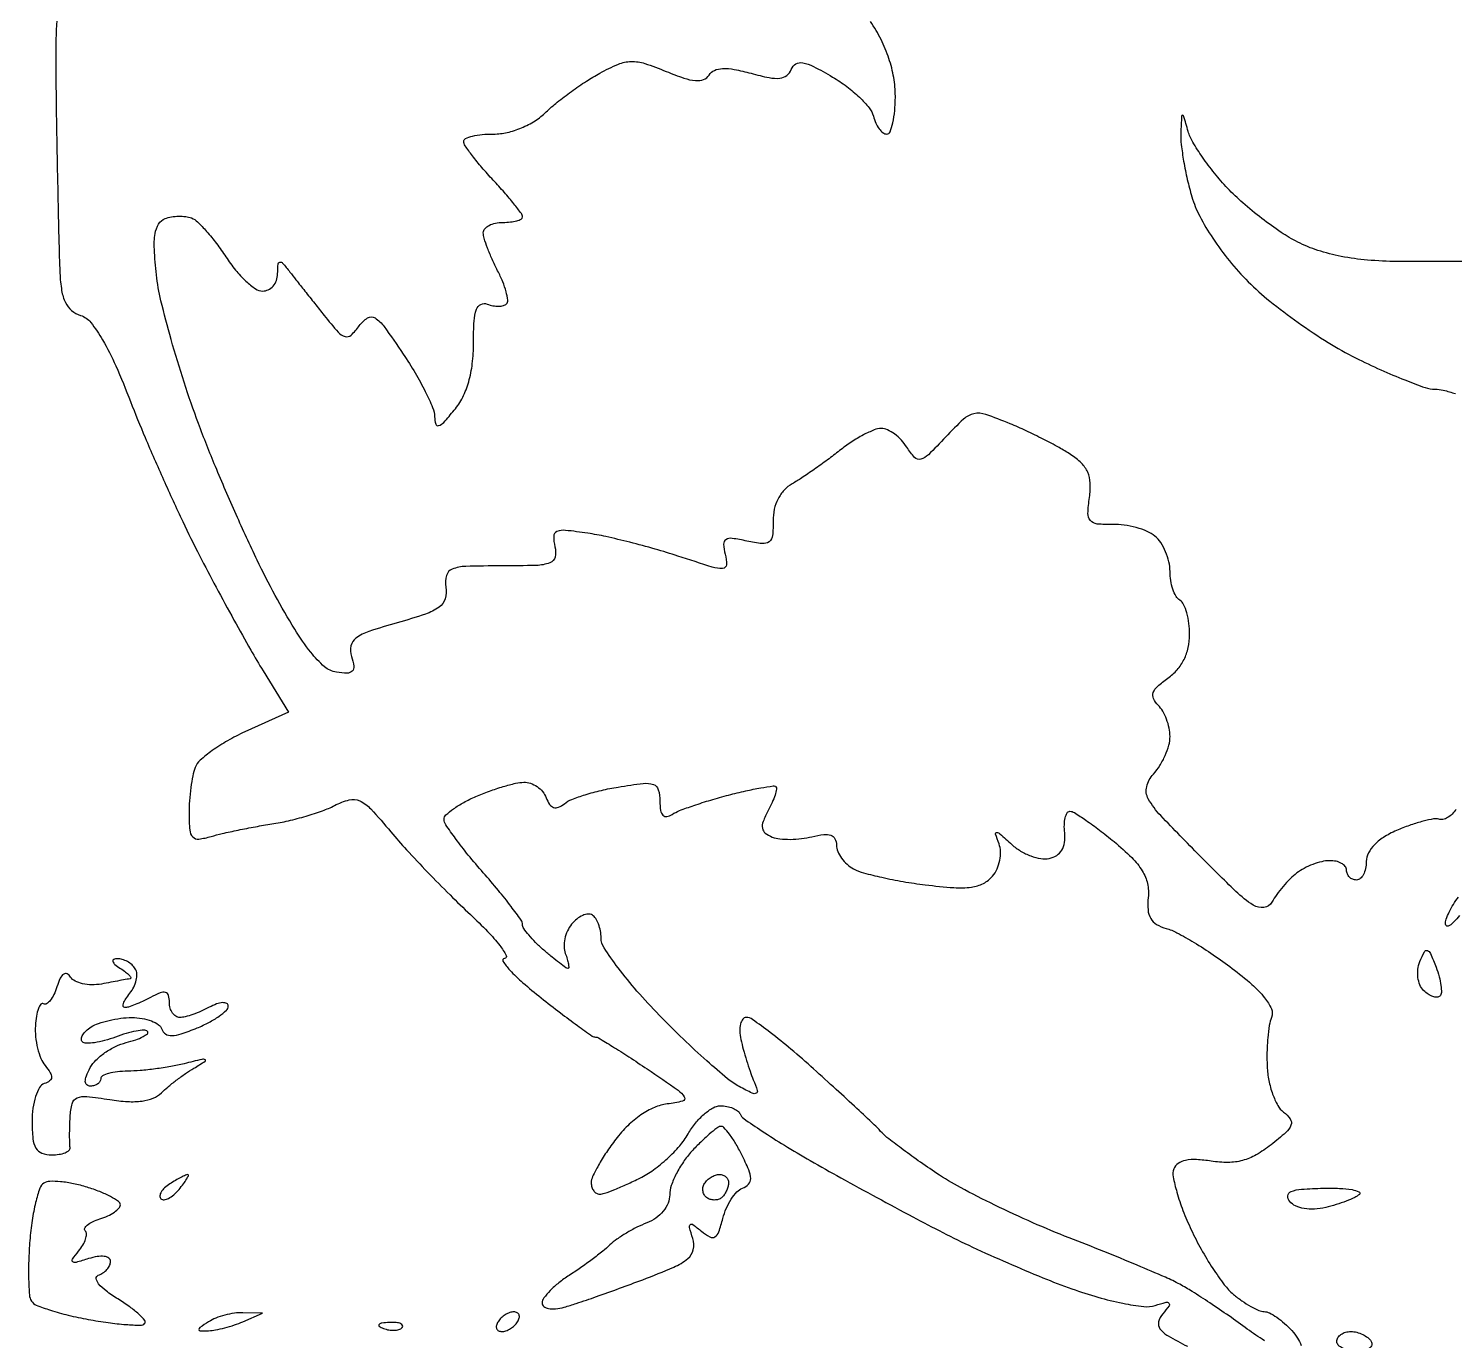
# Model space of a CAD drawing. Extents: x 0 to 102, y 0 to 135.
# Drawn here: x 34.99 to 47.29, y 86.38 to 97.69 of the extents above; entities that cross this region are included whole.
import ezdxf

# ---------------------------------------------------------------- set-up
doc = ezdxf.new("R2010")
doc.units = 0
doc.header["$MEASUREMENT"] = 0

msp = doc.modelspace()

# ---------------------------------------------------------------- linework, layer by layer
for points in [[(35.248588, 97.880032, 0.028237), (35.229557, 97.560585, 0.004823), (35.233578, 96.9516, 0.000742), (35.241162, 96.523886, 0.000838), (35.249743, 96.113223, 0.000764), (35.258159, 95.764028, 0.004596), (35.26448, 95.582551, 0.028688), (35.279708, 95.432847, 0.074439), (35.312423, 95.329773, 0.103519), (35.36578, 95.26134, 0.099052), (35.442898, 95.218729, -0.150143), (35.530991, 95.157761, -0.035366), (35.632782, 95.007897, -0.027595), (35.74617, 94.7851, -0.011882), (35.873524, 94.476884, 0.008336), (35.999175, 94.166569, 0.005006), (36.158121, 93.802283, 0.005012), (36.323518, 93.443026, 0.00871), (36.468936, 93.148706, 0.003783), (36.611102, 92.878202, 0.003173), (36.765841, 92.593468, 0.003201), (36.910549, 92.335097, 0.008797), (37.016996, 92.1553), (37.235571, 91.8005), (36.859071, 91.628984, 0.022633), (36.711107, 91.553317, 0.02615), (36.577809, 91.467827, 0.026572), (36.474121, 91.384716, 0.119456), (36.430285, 91.321215, 0.042941), (36.41015, 91.251344, 0.015622), (36.393359, 91.149566, 0.015357), (36.381837, 91.036505, 0.017712), (36.378, 90.928214, 0.020286), (36.383887, 90.783163, 0.17143), (36.41017, 90.724419, 0.238219), (36.462355, 90.705793, 0.041025), (36.56835, 90.728042, -0.015678), (36.664229, 90.753297, -0.005807), (36.800652, 90.783029, -0.005748), (36.950357, 90.812049, -0.006899), (37.091865, 90.835783, 0.018827), (37.234606, 90.86324, 0.014492), (37.388067, 90.903516, 0.01472), (37.529482, 90.949609, 0.033527), (37.632365, 90.994514, -0.056569), (37.759914, 91.043336, -0.17382), (37.850609, 91.035, -0.098255), (37.946012, 90.965186, -0.011794), (38.118872, 90.767934, 0.01182), (38.254698, 90.612959, 0.005701), (38.435548, 90.420643, 0.00565), (38.628729, 90.224341, 0.008069), (38.80489, 90.054894, -0.01305), (38.953196, 89.909368, -0.027354), (39.058983, 89.7873, -0.042506), (39.114185, 89.702008, -0.566023), (39.098572, 89.676, 0.595147), (39.085536, 89.651973, 0.04326), (39.144405, 89.576595, 0.026023), (39.256971, 89.467607, 0.012081), (39.413514, 89.3376, 0.004302), (39.580521, 89.207908, 0.006576), (39.727777, 89.098605, 0.002725), (39.854928, 89.007844, 0.15484), (39.88217, 88.9992, -0.135844), (39.909694, 88.991582, -0.002935), (40.030096, 88.918433, -0.006515), (40.17025, 88.829617, -0.004324), (40.328809, 88.72425, -0.003456), (40.5959, 88.540707, -0.110454), (40.649118, 88.482632, -0.49827), (40.633643, 88.446308, -0.032251), (40.502271, 88.422533, 0.074127), (40.391778, 88.392838, 0.04749), (40.275318, 88.328391, 0.043117), (40.161324, 88.234972, 0.036638), (40.058121, 88.118447, 0.015602), (39.977136, 88.005105, 0.018933), (39.908734, 87.893873, 0.017796), (39.858734, 87.797333, 0.111028), (39.8466, 87.743365, 0.071571), (39.851975, 87.706004, 0.086803), (39.867633, 87.674318, 0.100362), (39.890897, 87.653136, 0.135457), (39.918202, 87.6456, 0.084429), (39.96072, 87.652831, 0.010139), (40.050226, 87.686235, 0.011838), (40.155678, 87.730962, 0.009479), (40.267098, 87.783932, 0.041598), (40.383337, 87.854543, 0.028198), (40.503344, 87.952668, 0.028465), (40.609236, 88.061419, 0.049542), (40.681946, 88.164097, -0.040422), (40.744999, 88.256667, -0.044027), (40.820512, 88.335049, -0.048625), (40.896689, 88.389302, -0.130204), (40.9605, 88.406465, -0.046578), (41.016529, 88.401449, -0.052456), (41.068365, 88.386138, -0.059618), (41.108732, 88.363499, -0.140924), (41.1297, 88.336515, 0.146655), (41.161314, 88.29676, 0.005593), (41.31941, 88.189397, 0.009622), (41.512401, 88.066746, 0.006588), (41.735921, 87.934665, 0.003594), (41.998131, 87.786841, 0.002191), (42.309847, 87.615828, 0.002195), (42.620322, 87.449022, 0.003887), (42.878021, 87.314584, 0.009523), (43.133894, 87.189711, 0.005957), (43.437834, 87.052859, 0.005978), (43.740572, 86.92515, 0.010828), (43.991656, 86.829037, 0.016497), (44.216433, 86.756802, 0.020294), (44.430561, 86.704998, 0.019903), (44.611319, 86.676387, 0.106529), (44.710093, 86.685806, -0.010973), (44.803662, 86.713259, -0.278327), (44.828218, 86.706212, -0.360143), (44.829499, 86.683781, -0.014603), (44.775782, 86.615068, 0.110577), (44.739544, 86.544162, 0.228369), (44.751431, 86.484549, 0.10112), (44.821143, 86.422991, 0.014875), (44.987945, 86.333577, 0.060414)], [(47.304647, 90.961684, -0.055869), (47.271758, 90.921364, -0.062605), (47.231892, 90.891065, -0.071701), (47.191411, 90.874817, -0.137891), (47.156747, 90.87605, 0.122147), (47.111176, 90.879084, 0.018733), (47.021707, 90.859635, 0.01999), (46.915854, 90.827875, 0.016155), (46.80495, 90.785652, 0.037462), (46.689921, 90.72708, 0.059483), (46.603039, 90.658996, 0.074004), (46.548586, 90.585791, 0.123575), (46.53, 90.511736, -0.051258), (46.523749, 90.450922, -0.071193), (46.505149, 90.399488, -0.091251), (46.477691, 90.364911, -0.181365), (46.4454, 90.3528, -0.099038), (46.413113, 90.359259, -0.097945), (46.385651, 90.377651, -0.097945), (46.367259, 90.405113, -0.099038), (46.3608, 90.4374, 0.17212), (46.349426, 90.469463, 0.096209), (46.31731, 90.496358, 0.075812), (46.269386, 90.51407, 0.055266), (46.21275, 90.519309, 0.054389), (46.146403, 90.510848, 0.03109), (46.069109, 90.487136, 0.030712), (45.993424, 90.453225, 0.04414), (45.931659, 90.413559, 0.031728), (45.874782, 90.36342, 0.01917), (45.813761, 90.297458, 0.019168), (45.75796, 90.227002, 0.031672), (45.717127, 90.163043, -0.237949), (45.647703, 90.115677, -0.177076), (45.555697, 90.136155, -0.049558), (45.405027, 90.255172, -0.005567), (45.094137, 90.561942, -0.004839), (44.75806, 90.907661, -0.061619), (44.650344, 91.05279, -0.193971), (44.636535, 91.156614, -0.121749), (44.695318, 91.265961, 0.045357), (44.749935, 91.33857, 0.034996), (44.796087, 91.426298, 0.035948), (44.827753, 91.515118, 0.067754), (44.838, 91.590391, 0.052508), (44.830486, 91.661746, 0.038392), (44.807948, 91.738224, 0.039086), (44.774896, 91.808165, 0.066549), (44.735696, 91.859464, -0.086186), (44.695579, 91.916443, -0.199977), (44.693181, 91.967683, -0.126255), (44.730255, 92.02197, -0.027365), (44.820296, 92.092681, 0.062188), (44.899443, 92.164261, 0.062303), (44.958503, 92.253061, 0.060879), (44.994872, 92.3556, 0.054866), (45.0072, 92.467604, 0.031999), (45.00097, 92.564845, 0.037561), (44.982349, 92.655295, 0.040907), (44.955209, 92.727421, 0.144891), (44.9226, 92.7639, -0.126268), (44.890092, 92.797694, -0.046682), (44.862851, 92.858445, -0.04255), (44.844252, 92.933419, -0.039551), (44.838, 93.012334, 0.057462), (44.828429, 93.095343, 0.043565), (44.799862, 93.182515, 0.044559), (44.757898, 93.260661, 0.074187), (44.708169, 93.316232, 0.071167), (44.641602, 93.357103, 0.034647), (44.547351, 93.390365, 0.03349), (44.442641, 93.411923, 0.041152), (44.343017, 93.417291, -0.028912), (44.209371, 93.42122, -0.196246), (44.151777, 93.450821, -0.189154), (44.130162, 93.512996, -0.026611), (44.142946, 93.650782, 0.046427), (44.149447, 93.77347, 0.094331), (44.127701, 93.867212, 0.09558), (44.073288, 93.945626, 0.048612), (43.979349, 94.021038, 0.019206), (43.880566, 94.080369, 0.008185), (43.744178, 94.152434, 0.008085), (43.596034, 94.224647, 0.010519), (43.458001, 94.285685, 0.016477), (43.248303, 94.365182, 0.134123), (43.146852, 94.371557, 0.137211), (43.057313, 94.325326, 0.017527), (42.902497, 94.170823, -0.009176), (42.753627, 94.017208, -0.132064), (42.688265, 93.979773, -0.277913), (42.635426, 93.995232, -0.046477), (42.568628, 94.082894, 0.048395), (42.521175, 94.144677, 0.0468), (42.462235, 94.196958, 0.050551), (42.401218, 94.232794, 0.107923), (42.348074, 94.2444, 0.097697), (42.286482, 94.232249, 0.024355), (42.193097, 94.188485, 0.023957), (42.089167, 94.12691, 0.022043), (41.988572, 94.05405, -0.008394), (41.884413, 93.974187, -0.006725), (41.7697, 93.891615, -0.006804), (41.661511, 93.8181, -0.017125), (41.580231, 93.76838, 0.076837), (41.510787, 93.713576, 0.068468), (41.457891, 93.638309, 0.065033), (41.425254, 93.547775, 0.058046), (41.415257, 93.448272, -0.029388), (41.409816, 93.321619, -0.205904), (41.380418, 93.268795, -0.194674), (41.320718, 93.252125, -0.025997), (41.189145, 93.273928, 0.018509), (41.061932, 93.296971, 0.173521), (41.008276, 93.286013, 0.280608), (40.988134, 93.247189, 0.04684), (41.002294, 93.160634, -0.075003), (41.011887, 93.070521, -0.390317), (40.979498, 93.038296, -0.085281), (40.89058, 93.050061, -0.003795), (40.593906, 93.144863, 0.009789), (40.397295, 93.205103, 0.007419), (40.179449, 93.26373, 0.007508), (39.973274, 93.312666, 0.017294), (39.816598, 93.341733, 0.01068), (39.624829, 93.366315, 0.124781), (39.550713, 93.355709, 0.301085), (39.522747, 93.314431, 0.066684), (39.533728, 93.225318, -0.122655), (39.534766, 93.136467, -0.253904), (39.489865, 93.086263, -0.079075), (39.372783, 93.064234, -0.007038), (39.071962, 93.06, 0.007155), (38.764507, 93.0556, 0.084169), (38.647559, 93.032312, 0.242147), (38.599088, 92.978273, 0.100323), (38.593432, 92.877415, -0.111911), (38.585507, 92.777216, -0.160533), (38.534139, 92.705291, -0.077318), (38.417491, 92.644868, -0.012659), (38.173671, 92.569902, 0.011474), (37.928912, 92.495281, 0.078936), (37.817504, 92.437787, 0.186247), (37.774855, 92.371039, 0.12759), (37.779718, 92.280268, -0.040351), (37.799138, 92.196066, -0.230968), (37.785633, 92.153606, -0.209883), (37.742544, 92.135636, -0.033469), (37.649347, 92.143631, -0.142553), (37.546529, 92.191494, -0.044687), (37.427986, 92.315569, -0.031611), (37.289545, 92.513611, -0.011964), (37.120868, 92.8062, -0.013268), (36.965861, 93.109473, -0.006526), (36.784073, 93.502828, -0.00647), (36.6058, 93.916482, -0.009368), (36.459969, 94.2867, -0.01049), (36.335846, 94.642648, -0.009725), (36.223408, 95.012543, -0.00976), (36.136213, 95.345499, -0.031916), (36.097089, 95.569655, -0.013125), (36.078895, 95.789039, -0.052242), (36.085353, 95.923761, -0.09809), (36.115399, 96.006629, -0.16677), (36.171338, 96.05345, -0.049865), (36.225825, 96.06834, -0.035937), (36.288608, 96.074339, -0.036527), (36.349788, 96.071303, -0.062925), (36.39915, 96.058788, -0.099225), (36.4517, 96.024972, -0.019295), (36.52998, 95.943043, -0.019813), (36.615096, 95.838732, -0.017184), (36.696028, 95.723043, 0.027864), (36.778458, 95.610408, 0.033891), (36.86806, 95.515234, 0.036122), (36.9522, 95.447806, 0.151996), (37.013278, 95.4288, 0.115971), (37.061597, 95.44016, 0.098554), (37.103142, 95.47229, 0.091389), (37.131519, 95.520308, 0.083521), (37.142091, 95.57685, -0.014491), (37.146122, 95.662288, -0.349216), (37.161343, 95.67869, -0.260343), (37.185405, 95.669671, -0.009963), (37.247841, 95.592915, 0.001163), (37.300399, 95.525926, 0.000395), (37.377072, 95.428828, 0.000393), (37.46193, 95.321711, 0.000453), (37.543054, 95.219662, 0.011218), (37.664094, 95.074491, 0.142916), (37.723239, 95.036627, 0.26852), (37.77534, 95.049328, 0.043938), (37.846491, 95.130584, -0.094339), (37.918496, 95.197838, -0.291874), (37.982059, 95.197534, -0.093955), (38.060414, 95.123042, -0.00741), (38.225387, 94.886245, -0.014919), (38.328047, 94.723887, -0.017494), (38.415215, 94.563954, -0.016612), (38.47907, 94.425019, -0.094788), (38.495815, 94.345909, 0.063585), (38.505203, 94.282311, 0.427631), (38.53043, 94.268887, 0.129493), (38.574224, 94.297374, 0.010485), (38.665015, 94.401822, 0.057653), (38.737849, 94.513134, 0.046261), (38.789894, 94.646611, 0.041096), (38.821082, 94.80273, 0.028766), (38.8314, 94.981924, -0.013424), (38.836475, 95.170913, -0.071817), (38.856615, 95.271776, -0.196051), (38.894485, 95.314292, -0.208534), (38.950029, 95.31678, 0.044488), (38.998907, 95.302858, 0.049709), (39.047675, 95.298494, 0.056049), (39.089279, 95.303599, 0.138714), (39.115855, 95.318455, 0.232531), (39.12691, 95.350892, 0.033077), (39.112902, 95.421957, 0.031984), (39.083406, 95.509585, 0.022157), (39.039526, 95.604525, -0.013768), (38.992238, 95.70249, -0.01542), (38.952286, 95.799314, -0.014831), (38.923405, 95.883401, -0.075438), (38.916, 95.932199, -0.183543), (38.928877, 95.966097, -0.090595), (38.965702, 95.994915, -0.070477), (39.020456, 96.014443, -0.050511), (39.0852, 96.021, 0.026199), (39.150036, 96.0244, 0.041414), (39.204697, 96.034773, 0.050313), (39.243311, 96.049789, 0.281981), (39.2544, 96.067888, 0.162505), (39.244746, 96.096807, 0.0074), (39.179961, 96.180422, 0.011705), (39.098083, 96.278146, 0.008059), (39.000991, 96.385138, -0.010801), (38.903894, 96.493323, -0.014944), (38.821907, 96.59472, -0.011449), (38.758976, 96.681545, -0.15065), (38.747191, 96.71895, -0.299167), (38.763123, 96.743522, -0.043122), (38.822598, 96.763762, -0.037232), (38.905732, 96.777809, -0.023244), (39.004445, 96.7824, 0.056411), (39.121808, 96.795683, 0.042805), (39.245216, 96.835345, 0.042273), (39.361847, 96.896216, 0.050738), (39.459067, 96.97275, -0.022711), (39.553494, 97.05605, -0.01255), (39.675759, 97.149454, -0.012493), (39.804677, 97.238083, -0.019604), (39.920137, 97.306994, -0.025811), (40.08065, 97.383993, -0.092688), (40.191304, 97.407673, -0.085578), (40.307696, 97.390705, -0.02007), (40.492998, 97.321876, 0.01724), (40.644769, 97.264524, 0.060892), (40.746625, 97.243326, 0.110206), (40.815815, 97.252792, 0.166957), (40.862381, 97.29094, -0.151518), (40.908325, 97.33095, -0.094082), (40.978547, 97.347253, -0.057979), (41.080164, 97.339583, -0.019564), (41.22498, 97.305634, 0.017025), (41.38032, 97.268383, 0.074912), (41.474161, 97.263521, 0.143015), (41.533389, 97.287307, 0.135419), (41.572024, 97.339677, -0.168175), (41.611525, 97.386608, -0.18236), (41.670122, 97.3971, -0.074459), (41.764104, 97.364674, -0.013043), (41.928191, 97.273544, -0.02813), (42.050221, 97.191964, -0.029903), (42.159725, 97.09873, -0.031321), (42.243371, 97.007684, -0.106567), (42.279516, 96.936193, 0.0428), (42.300422, 96.877342, 0.053798), (42.329873, 96.827577, 0.063837), (42.362921, 96.793452, 0.170096), (42.394467, 96.7824, 0.307006), (42.423475, 96.802065, 0.038608), (42.447247, 96.878337, 0.03468), (42.463796, 96.983821, 0.021575), (42.4692, 97.108994, 0.04358), (42.455235, 97.268913, 0.037116), (42.413584, 97.433123, 0.035599), (42.345841, 97.596176, 0.032835), (42.254041, 97.752643, -0.00935)], [(47.405836, 95.68255, -0.000779), (47.225617, 95.682364, -0.000839), (47.01461, 95.682829, -0.00076), (46.796556, 95.684007, -0.019653), (46.541756, 95.695793, -0.026712), (46.313826, 95.727666, -0.029727), (46.112893, 95.779355, -0.040152), (45.939528, 95.850918, -0.02986), (45.79648, 95.935011, -0.015956), (45.62987, 96.054726, -0.015832), (45.467012, 96.188219, -0.023764), (45.334572, 96.315568, -0.019162), (45.221409, 96.444814, -0.018503), (45.117079, 96.583825, -0.018787), (45.034479, 96.712902, -0.061985), (44.994483, 96.805462, 0.001593), (44.955288, 96.938135, 0.389642), (44.945423, 96.944012, 0.341779), (44.937405, 96.934613, 0.001463), (44.931033, 96.792215, 0.039306), (44.934756, 96.69104, 0.013919), (44.955453, 96.547487, 0.013716), (44.987039, 96.390425, 0.015698), (45.026009, 96.242315, 0.04805), (45.093806, 96.074859, 0.026316), (45.206464, 95.884048, 0.024768), (45.350002, 95.689435, 0.024562), (45.512459, 95.509402, 0.027631), (45.698126, 95.342472, 0.015151), (45.942271, 95.158117, 0.015062), (46.202216, 94.985445, 0.023212), (46.437763, 94.853752, 0.009664), (46.655846, 94.750001, 0.01201), (46.862651, 94.662392, 0.010365), (47.038315, 94.597081, 0.084004), (47.122715, 94.5828, -0.058916), (47.194837, 94.574272, -0.018791), (47.299088, 94.545086, -0.018462)], [(45.651797, 86.381899, -0.017653), (45.504219, 86.482562, 0.006411), (45.347005, 86.595057, 0.005697), (45.180694, 86.708076, 0.005726), (45.028732, 86.806344, 0.017469), (44.9226, 86.868193, 0.020281), (44.797657, 86.928879, 0.003474), (44.555015, 87.032797, 0.003782), (44.26816, 87.150754, 0.003367), (43.968248, 87.269097, -0.011415), (43.654573, 87.398741, -0.009433), (43.326329, 87.550722, -0.009553), (43.030443, 87.701616, -0.025059), (42.826148, 87.824301, -0.005866), (42.667086, 87.93374, -0.006929), (42.519328, 88.041074, -0.006131), (42.397153, 88.134795, -0.042834), (42.3423, 88.186125, 0.020206), (42.285801, 88.244002, 0.001809), (42.137654, 88.382964, 0.002353), (41.959517, 88.54729, 0.001835), (41.764432, 88.72425, 0.008224), (41.56908, 88.894416, 0.011848), (41.390316, 89.037931, 0.007696), (41.237587, 89.151022, 0.15676), (41.18352, 89.1684, 0.233481), (41.153368, 89.153508, 0.103973), (41.133748, 89.112485, 0.070778), (41.127725, 89.050967, 0.042485), (41.137158, 88.97805, 0.01293), (41.157755, 88.893675, 0.008394), (41.185704, 88.797235, 0.008441), (41.216183, 88.703935, 0.015838), (41.244449, 88.629808, -0.017264), (41.278911, 88.538652, -0.380095), (41.268703, 88.514477, -0.228968), (41.235377, 88.514656, -0.008961), (41.123317, 88.57207, -0.050802), (41.021706, 88.640534, -0.008513), (40.843544, 88.794121, -0.009247), (40.639792, 88.982786, -0.008087), (40.433689, 89.187346, -0.013572), (40.241242, 89.395653, -0.018103), (40.078806, 89.595499, -0.015482), (39.956925, 89.767917, -0.147142), (39.9312, 89.853441, 0.045294), (39.925645, 89.914631, 0.045585), (39.909165, 89.973685, 0.04963), (39.884967, 90.022225, 0.114395), (39.856186, 90.050776, 0.164797), (39.819772, 90.059183, 0.078756), (39.77276, 90.046832, 0.0649), (39.72273, 90.016588, 0.051224), (39.677521, 89.972246, 0.065904), (39.641525, 89.914973, 0.054317), (39.618744, 89.846448, 0.056249), (39.611828, 89.777562, 0.088753), (39.62298, 89.719377, -0.017162), (39.63991, 89.670285, -0.031115), (39.649821, 89.628993, -0.036666), (39.652827, 89.59904, -0.42207), (39.645389, 89.5914, -0.15749), (39.628436, 89.596876, -0.005691), (39.573027, 89.637805, -0.009953), (39.508274, 89.688842, -0.006762), (39.436545, 89.749373, -0.017887), (39.366797, 89.814379, -0.023135), (39.307905, 89.879065, -0.021834), (39.264686, 89.93608, -0.152403), (39.2544, 89.969041, 0.156928), (39.241958, 90.007709, 0.006573), (39.154995, 90.125543, 0.010803), (39.045658, 90.2634, 0.007413), (38.916, 90.415179, -0.009207), (38.786363, 90.56804, -0.012992), (38.677005, 90.709244, -0.009158), (38.591934, 90.829756, -0.150206), (38.5776, 90.876395, -0.209666), (38.593773, 90.913268, -0.031044), (38.658367, 90.96572, -0.030569), (38.747244, 91.0213, -0.021935), (38.85255, 91.072673, -0.015488), (38.968014, 91.118661, -0.014911), (39.087564, 91.158045, -0.015015), (39.194884, 91.18641, -0.051182), (39.266499, 91.195489, -0.089907), (39.323548, 91.186544, -0.068348), (39.380045, 91.157752, -0.067399), (39.427434, 91.114272, -0.08203), (39.45785, 91.062372, 0.055671), (39.487738, 91.004629, 0.167301), (39.522574, 90.978124, 0.182967), (39.564158, 90.979916, 0.068653), (39.614951, 91.010507, -0.07725), (39.677872, 91.04695, -0.017579), (39.794548, 91.087649, -0.017789), (39.933919, 91.125456, -0.016467), (40.07925, 91.154371, -0.010676), (40.294793, 91.185209, -0.112647), (40.382687, 91.176072, -0.247194), (40.42515, 91.131233, -0.068485), (40.4388, 91.032043, 0.035063), (40.444373, 90.952677, 0.153379), (40.46436, 90.910721, 0.256485), (40.497585, 90.899722, 0.097352), (40.54455, 90.918293, -0.05072), (40.60805, 90.950493, -0.009443), (40.731067, 90.995265, -0.010031), (40.877495, 91.042188, -0.009011), (41.031, 91.085007, -0.008015), (41.178931, 91.120891, -0.012332), (41.308096, 91.146708, -0.006764), (41.415993, 91.16402, -0.234997), (41.439704, 91.156266, -0.258452), (41.445655, 91.136126, -0.024349), (41.431546, 91.084592, -0.02635), (41.407014, 91.02108, -0.017526), (41.372606, 90.950991, 0.028313), (41.32899, 90.857077, 0.134121), (41.322449, 90.798671, 0.193836), (41.347274, 90.757073, 0.070973), (41.408241, 90.723121, 0.065699), (41.473235, 90.707546, 0.0281), (41.562647, 90.703269, 0.027208), (41.659792, 90.709376, 0.032191), (41.750289, 90.725988, -0.02963), (41.851018, 90.745012, -0.114985), (41.913784, 90.738616, -0.196481), (41.948693, 90.708089, -0.116586), (41.9616, 90.653488, 0.099854), (41.972464, 90.599631, 0.057164), (42.00509, 90.541618, 0.05383), (42.053028, 90.488486, 0.059801), (42.10965, 90.448936, 0.055937), (42.195682, 90.414723, 0.011923), (42.352195, 90.37594, 0.012328), (42.536742, 90.339605, 0.011453), (42.727434, 90.3114, 0.012778), (42.973312, 90.287131, 0.050355), (43.12524, 90.291355, 0.085127), (43.228669, 90.323153, 0.10285), (43.307949, 90.386363, 0.069226), (43.346207, 90.448139, 0.054943), (43.369912, 90.523048, 0.056278), (43.376338, 90.599121, 0.084762), (43.363324, 90.664229, -0.012409), (43.33317, 90.749043, -0.528432), (43.343054, 90.761898, -0.167266), (43.370169, 90.750802, -0.003918), (43.474465, 90.657891, 0.050635), (43.549606, 90.602599, 0.044762), (43.637427, 90.560853, 0.047292), (43.724172, 90.5378, 0.092735), (43.795355, 90.539202, 0.088007), (43.860598, 90.565276, 0.116807), (43.905509, 90.61045, 0.10461), (43.928486, 90.675107, 0.060174), (43.929547, 90.758118, -0.032406), (43.926493, 90.829725, -0.052538), (43.934211, 90.890103, -0.071613), (43.950517, 90.931517, -0.269428), (43.973722, 90.945, -0.141856), (44.012886, 90.93366, -0.009293), (44.112376, 90.868157, -0.012896), (44.229152, 90.783616, -0.00924), (44.355405, 90.683408, -0.02249), (44.50824, 90.545432, -0.060658), (44.598958, 90.430999, -0.083349), (44.642992, 90.32165, -0.080582), (44.649631, 90.202588, 0.045577), (44.648132, 90.095797, 0.11263), (44.671245, 90.021444, 0.128209), (44.72192, 89.970293, 0.068153), (44.804622, 89.935429, -0.057196), (44.897857, 89.898501, -0.013141), (45.045188, 89.8146, -0.013415), (45.210796, 89.708268, -0.012729), (45.373442, 89.5914, -0.0176), (45.543285, 89.453007, -0.043874), (45.654014, 89.337478, -0.065487), (45.711871, 89.242196, -0.202084), (45.713061, 89.1684, 0.056957), (45.69423, 89.100061, 0.016695), (45.680989, 88.991797, 0.016536), (45.674147, 88.868071, 0.017041), (45.675607, 88.7454, 0.037625), (45.690276, 88.62496, 0.03745), (45.722838, 88.507884, 0.04004), (45.767101, 88.410388, 0.104851), (45.81726, 88.352636, -0.079382), (45.874263, 88.293336, -0.248249), (45.880707, 88.240151, -0.120175), (45.837252, 88.17735, -0.014946), (45.708921, 88.070044, -0.037157), (45.581568, 87.984361, -0.063044), (45.463021, 87.935349, -0.064907), (45.338471, 87.918244, -0.041956), (45.193156, 87.929457, 0.027095), (45.066506, 87.943022, 0.064335), (44.972195, 87.935843, 0.096382), (44.907626, 87.9088, 0.155123), (44.870701, 87.862592, 0.141026), (44.864899, 87.795454, 0.02108), (44.896932, 87.662339, 0.022301), (44.949783, 87.504393, 0.017572), (45.020462, 87.338444, 0.018286), (45.106906, 87.170082, 0.017174), (45.207138, 87.004846, 0.017436), (45.306103, 86.864588, 0.055049), (45.38519, 86.781265, 0.023167), (45.457806, 86.725468, 0.024662), (45.533814, 86.677865, 0.025245), (45.602828, 86.643695, 0.095004), (45.649738, 86.633215, -0.111563), (45.695088, 86.62151, -0.0318), (45.757911, 86.583991, -0.030324), (45.825381, 86.531349, -0.028015), (45.887899, 86.469599, -0.040473), (45.938094, 86.404206, -0.067422), (45.967563, 86.341466, -0.098129)], [(47.333396, 90.047624, -0.023731), (47.286712, 89.991681, -0.067783), (47.247788, 89.959388, -0.215075), (47.224029, 89.956197, -0.331558), (47.212181, 89.9721, -0.087316), (47.21966, 90.014599, -0.025729), (47.24551, 90.07577, -0.024979), (47.282216, 90.142765, -0.024495), (47.325642, 90.20622, -0.063128)]]:
    msp.add_lwpolyline(points, format="xyb")
for points in [[(35.759657, 89.674705, 0.102799), (35.728915, 89.667903, 0.37991), (35.721432, 89.651239, 0.147021), (35.738922, 89.625455, 0.027275), (35.7858, 89.5914, -0.018271), (35.831627, 89.559352, -0.041833), (35.862997, 89.531254, -0.091308), (35.875741, 89.511574, -0.478734), (35.8704, 89.501809, 0.000854), (35.843749, 89.496985, 0.000086), (35.780185, 89.485356, 0.000108), (35.70444, 89.471468, 0.000086), (35.622686, 89.456445, -0.047601), (35.539638, 89.449221, -0.053271), (35.459902, 89.458416, -0.060501), (35.394935, 89.481552, -0.13946), (35.356984, 89.51621, 0.133748), (35.32744, 89.543806, 0.283408), (35.29738, 89.54179, 0.130857), (35.267518, 89.505703, 0.030939), (35.239058, 89.43215, -0.032808), (35.212823, 89.365092, -0.057063), (35.181501, 89.314292, -0.084944), (35.150317, 89.286114, -0.287119), (35.124059, 89.285953, 0.373809), (35.101129, 89.282197, 0.083605), (35.079531, 89.245006, 0.049563), (35.062347, 89.180482, 0.0251), (35.053019, 89.096832, 0.04103), (35.055024, 89.002095, 0.0345), (35.072227, 88.903151, 0.03588), (35.100871, 88.814601, 0.076061), (35.137619, 88.752792, -0.031263), (35.181737, 88.691738, -0.154038), (35.192424, 88.651166, -0.229013), (35.176146, 88.621254, -0.07451), (35.13015, 88.597692, 0.183528), (35.089447, 88.564257, 0.051345), (35.055464, 88.487647, 0.044508), (35.03217, 88.386313, 0.034261), (35.0244, 88.27305, 0.023613), (35.031476, 88.123298, 0.10922), (35.05793, 88.041281, 0.175693), (35.109119, 87.998743, 0.0866), (35.1936, 87.984, 0.035886), (35.257702, 87.988607, 0.059023), (35.310155, 88.002638, 0.083952), (35.343931, 88.023199, 0.258827), (35.352782, 88.04745, -0.033055), (35.349473, 88.083903, -0.006108), (35.348649, 88.151353, -0.006531), (35.349681, 88.230395, -0.00591), (35.352782, 88.312063, -0.051489), (35.370127, 88.424806, -0.230761), (35.412407, 88.474085, -0.129325), (35.495373, 88.486698, -0.013055), (35.695128, 88.460084, 0.024779), (35.848892, 88.443254, 0.047431), (35.972876, 88.447635, 0.061226), (36.069376, 88.472524, 0.102397), (36.139278, 88.518201, -0.022582), (36.194155, 88.568079, -0.011173), (36.267955, 88.626573, -0.011064), (36.347349, 88.683944, -0.015895), (36.4203, 88.730892, 0.006318), (36.517513, 88.790852, 0.594634), (36.51662, 88.804065, 0.166948), (36.489406, 88.806784, 0.00263), (36.3357, 88.769735, -0.016671), (36.2216, 88.7456, -0.010765), (36.088113, 88.724937, -0.010823), (35.956599, 88.710357, -0.02002), (35.84925, 88.705122, 0.02577), (35.760101, 88.699747, 0.040666), (35.684941, 88.685056, 0.04891), (35.631722, 88.664287, 0.282415), (35.6166, 88.63965, -0.136885), (35.609849, 88.615454, -0.100247), (35.590874, 88.594838, -0.086315), (35.562493, 88.580961, -0.070763), (35.529023, 88.5762, -0.172896), (35.497171, 88.587554, -0.221518), (35.483792, 88.615251, -0.100636), (35.492918, 88.663584, -0.026055), (35.526792, 88.735669, -0.076157), (35.575668, 88.800848, -0.041576), (35.652783, 88.864787, -0.040246), (35.743944, 88.918041, -0.05063), (35.835851, 88.951286, 0.020184), (35.91884, 88.975714, 0.0398), (35.981938, 89.002852, 0.062118), (36.018511, 89.028404, 0.42938), (36.019016, 89.047984, 0.216874), (35.990095, 89.058813, 0.026601), (35.921356, 89.050381, 0.02759), (35.836458, 89.030465, 0.019438), (35.7435, 88.9992, -0.023599), (35.649917, 88.968589, -0.032237), (35.563083, 88.95058, -0.033561), (35.492622, 88.945431, -0.200433), (35.459267, 88.959133, -0.224265), (35.450322, 88.984089, -0.108957), (35.461029, 89.017047, -0.074352), (35.490376, 89.053366, -0.04474), (35.53445, 89.087104, -0.059379), (35.598013, 89.117441, -0.025505), (35.688613, 89.14307, -0.0248), (35.788998, 89.160829, -0.029949), (35.8845, 89.167105, -0.04214), (35.973319, 89.160119, -0.051379), (36.053751, 89.138258, -0.059841), (36.114834, 89.105865, -0.16187), (36.143872, 89.067084, 0.169491), (36.175806, 89.025728, 0.154028), (36.227925, 89.011202, 0.073262), (36.311556, 89.026429, 0.016584), (36.447022, 89.077347, 0.02289), (36.550191, 89.125725, 0.031836), (36.63727, 89.178861, 0.032918), (36.700284, 89.229543, 0.209911), (36.7164, 89.26624, 0.280996), (36.702814, 89.288506, 0.135242), (36.668827, 89.295616, 0.072889), (36.616202, 89.284501, 0.034442), (36.552762, 89.255977, -0.020338), (36.483495, 89.222455, -0.01945), (36.410707, 89.194126, -0.019816), (36.34458, 89.174202, -0.063338), (36.298962, 89.1684, -0.142619), (36.264579, 89.178411, -0.099656), (36.235285, 89.206551, -0.084346), (36.215549, 89.248633, -0.067664), (36.2088, 89.298277, 0.06691), (36.200704, 89.358508, 0.26886), (36.175264, 89.383588, 0.1627), (36.129328, 89.380385, 0.024808), (36.045162, 89.340577, -0.013471), (35.978243, 89.307049, -0.015389), (35.91249, 89.278726, -0.014638), (35.855585, 89.258167, -0.079521), (35.823303, 89.253, -0.359482), (35.810272, 89.263759, -0.134197), (35.812218, 89.289188, -0.060889), (35.832112, 89.32886, -0.026575), (35.867324, 89.376194, 0.05732), (35.902359, 89.429878, 0.06058), (35.923501, 89.48914, 0.067771), (35.928319, 89.544803, 0.126816), (35.91499, 89.587694, 0.073051), (35.88665, 89.621381, 0.053785), (35.846849, 89.64968, 0.054106), (35.802243, 89.66867, 0.076963)], [(47.132491, 89.600267, -0.025289), (47.159007, 89.519344, -0.034059), (47.174165, 89.443785, -0.036248), (47.177698, 89.382341, -0.195007), (47.164907, 89.352107, -0.196796), (47.140394, 89.341837, -0.086281), (47.105017, 89.347691, -0.066198), (47.064448, 89.368213, -0.046251), (47.024957, 89.401003, -0.09903), (46.993133, 89.44874, -0.065261), (46.976102, 89.512705, -0.06168), (46.975632, 89.582932, -0.066814), (46.99254, 89.649163, -0.021206), (47.031228, 89.734468, -0.37604), (47.05714, 89.744915, -0.21051), (47.083842, 89.719986, -0.009386)], [(40.961354, 88.228867, 0.12739), (40.929315, 88.215011, 0.013062), (40.865003, 88.162177, 0.015622), (40.790831, 88.093757, 0.011863), (40.71375, 88.014383, 0.036197), (40.640904, 87.92331, 0.032851), (40.579315, 87.819771, 0.034425), (40.536694, 87.719553, 0.083517), (40.5234, 87.640522, -0.097052), (40.509182, 87.567963, -0.074176), (40.467845, 87.498226, -0.068596), (40.404231, 87.438885, -0.062673), (40.325028, 87.396791, 0.025358), (40.240378, 87.359594, 0.018346), (40.150007, 87.310058, 0.018609), (40.067435, 87.25651, 0.037924), (40.007778, 87.207438, -0.022194), (39.946199, 87.153453, -0.008343), (39.855479, 87.083233, -0.008245), (39.754037, 87.009962, -0.009927), (39.65625, 86.944603, 0.024963), (39.56718, 86.881115, 0.031518), (39.491941, 86.813487, 0.032861), (39.43812, 86.750858, 0.162458), (39.4236, 86.707349, 0.230551), (39.438424, 86.676908, 0.119823), (39.477809, 86.65904, 0.075213), (39.53879, 86.656766, 0.038779), (39.61395, 86.671251, 0.013987), (39.717673, 86.70287, 0.003199), (39.891137, 86.762335, 0.003306), (40.090252, 86.833502, 0.003216), (40.290264, 86.907945, 0.010483), (40.557575, 87.015863, 0.070806), (40.679292, 87.089828, 0.166497), (40.72627, 87.165869, 0.133477), (40.722211, 87.262579, -0.010341), (40.693777, 87.35904, -0.293426), (40.70124, 87.382756, -0.347559), (40.724091, 87.383353, -0.01246), (40.797555, 87.325413, 0.047078), (40.868958, 87.276706, 0.267011), (40.913231, 87.277472, 0.177231), (40.947056, 87.319229, 0.02103), (40.981479, 87.435449, -0.040933), (41.010869, 87.521894, -0.041517), (41.053839, 87.601965, -0.044934), (41.103127, 87.664779, -0.112789), (41.151189, 87.697031, 0.111515), (41.203497, 87.731942, 0.200099), (41.221637, 87.779388, 0.093665), (41.205311, 87.853586, 0.014845), (41.142472, 87.989509, 0.01864), (41.090856, 88.083987, 0.027625), (41.038174, 88.16224, 0.026339), (40.990448, 88.218854, 0.248026)], [(36.367209, 87.813505, 0.097989), (36.348551, 87.809009, 0.01054), (36.308399, 87.78947, 0.012634), (36.261211, 87.763739, 0.009856), (36.21125, 87.733504, 0.044429), (36.16715, 87.69979, 0.073916), (36.137735, 87.663542, 0.108439), (36.126915, 87.630685, 0.225585), (36.135744, 87.605856, 0.234162), (36.162484, 87.596835, 0.085026), (36.201747, 87.609166, 0.06172), (36.247145, 87.640041, 0.039407), (36.291703, 87.685856, 0.013159), (36.330565, 87.735272, 0.026491), (36.358026, 87.776542, 0.036148), (36.372598, 87.805813, 0.546793)], [(40.951393, 87.8148, -0.087308), (40.981789, 87.809452, -0.094392), (41.007615, 87.794091, -0.100145), (41.024891, 87.771194, -0.112153), (41.031, 87.7443, -0.063383), (41.027061, 87.713355, -0.039128), (41.015108, 87.678617, -0.038722), (40.997613, 87.645582, -0.055296), (40.9769, 87.6197, -0.10298), (40.95064, 87.602489, -0.077824), (40.916901, 87.594959, -0.074487), (40.881032, 87.597995, -0.08028), (40.84862, 87.611446, -0.105322), (40.824042, 87.634967, -0.099213), (40.810528, 87.666958, -0.096347), (40.810179, 87.702493, -0.093091), (40.823113, 87.736046, -0.064898), (40.847634, 87.766171, -0.051896), (40.880873, 87.791666, -0.05343), (40.917342, 87.809006, -0.08447)], [(35.498607, 87.705353, 0.023121), (35.382396, 87.735219, 0.02769), (35.270698, 87.752094, 0.028217), (35.176957, 87.755674, 0.134706), (35.126039, 87.740698, 0.17536), (35.090782, 87.696172, 0.02092), (35.055384, 87.573411, 0.022919), (35.025138, 87.418698, 0.016931), (35.0054, 87.245352, 0.011375), (34.995442, 87.070129, 0.014885), (34.994759, 86.90972, 0.012419), (35.00143, 86.77733, 0.120171), (35.018698, 86.724227, 0.16088), (35.060271, 86.689338, 0.016457), (35.182748, 86.645149, 0.019208), (35.336251, 86.601848, 0.014184), (35.508972, 86.565367, 0.010669), (35.681423, 86.53781, 0.015725), (35.833901, 86.521637, 0.010941), (35.95912, 86.515076, 0.206841), (35.994838, 86.529238, 0.38618), (35.99614, 86.556156, 0.034297), (35.945345, 86.609887, 0.030958), (35.866502, 86.674039, 0.01778), (35.764346, 86.741785, -0.023322), (35.662382, 86.811042, -0.059516), (35.597858, 86.872637, -0.13925), (35.577941, 86.918088, -0.358216), (35.59545, 86.946539, 0.065364), (35.63588, 86.966656, 0.063728), (35.670136, 86.996674, 0.069063), (35.693328, 87.031608, 0.112509), (35.7012, 87.066151, 0.249948), (35.686381, 87.093944, 0.118087), (35.647155, 87.108529, 0.07148), (35.586413, 87.107204, 0.035716), (35.511513, 87.089198, -0.008991), (35.403979, 87.057184, -0.235796), (35.375232, 87.062765, -0.405926), (35.37201, 87.084879, -0.016553), (35.426179, 87.154731, 0.039238), (35.462613, 87.206385, 0.055508), (35.485796, 87.257615, 0.070053), (35.493419, 87.300943, 0.207841), (35.482591, 87.328409, -0.31754), (35.478677, 87.351143, -0.1115), (35.500307, 87.378638, -0.062514), (35.546269, 87.40728, -0.031282), (35.610225, 87.432076, 0.031382), (35.677446, 87.458155, 0.042123), (35.734225, 87.49044, 0.048247), (35.774071, 87.523841, 0.196665), (35.7858, 87.552507, 0.24758), (35.769912, 87.582627, 0.027736), (35.701437, 87.624096, 0.028545), (35.608637, 87.666882, 0.01929)], [(46.160499, 87.696106, -0.014754), (46.300826, 87.695016, -0.032652), (46.407269, 87.684062, -0.062433), (46.46694, 87.66609, -0.543425), (46.470526, 87.643579, -0.072589), (46.43033, 87.616764, -0.017968), (46.357409, 87.585292, -0.018002), (46.270436, 87.554965, -0.017169), (46.18013, 87.53044, -0.04304), (46.083388, 87.516332, -0.056716), (45.994436, 87.521187, -0.066115), (45.920943, 87.543911, -0.112047), (45.870103, 87.582968, -0.197789), (45.854812, 87.632048, -0.285058), (45.881368, 87.667426, -0.07621), (45.972438, 87.687732, -0.011381)], [(36.8433, 86.623158, 0.04208), (36.769239, 86.61896, 0.028709), (36.686526, 86.602353, 0.029001), (36.608039, 86.576906, 0.050598), (36.5472, 86.5458, 0.006504), (36.471801, 86.495671, 0.247646), (36.4626, 86.478234, 0.411928), (36.473372, 86.467378, 0.011111), (36.5472, 86.468442, 0.038039), (36.60776, 86.475294, 0.016709), (36.686526, 86.493084, 0.016424), (36.769226, 86.517618, 0.021159), (36.8433, 86.5458), (37.0125, 86.618508)], [(39.179786, 86.6304, 0.085235), (39.143558, 86.624179, 0.053414), (39.104678, 86.605549, 0.051777), (39.069173, 86.578162, 0.064269), (39.0429, 86.5458, 0.076764), (39.02921, 86.51345, 0.154201), (39.030824, 86.486051, 0.186277), (39.04717, 86.467904, 0.117858), (39.075214, 86.4612, 0.085235), (39.111442, 86.467421, 0.053414), (39.150322, 86.486051, 0.051777), (39.185827, 86.513438, 0.064269), (39.2121, 86.5458, 0.076764), (39.22579, 86.57815, 0.154201), (39.224176, 86.605549, 0.186277), (39.20783, 86.623696, 0.117858)], [(38.10525, 86.539121, 0.018894), (38.042111, 86.534126, 0.168741), (38.017428, 86.52217, 0.470617), (38.018887, 86.506752, 0.054073), (38.054137, 86.488009, 0.051402), (38.100403, 86.474808, 0.05415), (38.147572, 86.471642, 0.060344), (38.188629, 86.478339, 0.126455), (38.216287, 86.494687, 0.296942), (38.220197, 86.513203, 0.208169), (38.204754, 86.528824, 0.077125), (38.164147, 86.538191, 0.028489)], [(46.398107, 86.4612, -0.061875), (46.448617, 86.454925, -0.051278), (46.499563, 86.436349, -0.053305), (46.543338, 86.408988, -0.08825), (46.5723, 86.3766, -0.202618), (46.577258, 86.344611, -0.181468), (46.558058, 86.316851, -0.104212), (46.513469, 86.298052, -0.047867), (46.450393, 86.292, -0.0466), (46.383722, 86.298227, -0.066561), (46.327369, 86.316851, -0.086673), (46.289349, 86.344284, -0.195654), (46.2762, 86.3766, -0.142666), (46.285596, 86.408861, -0.09965), (46.31201, 86.436349, -0.08433), (46.351509, 86.454867, -0.067639)]]:
    msp.add_lwpolyline(points, format="xyb", close=True)

doc.saveas('drawing.dxf')
